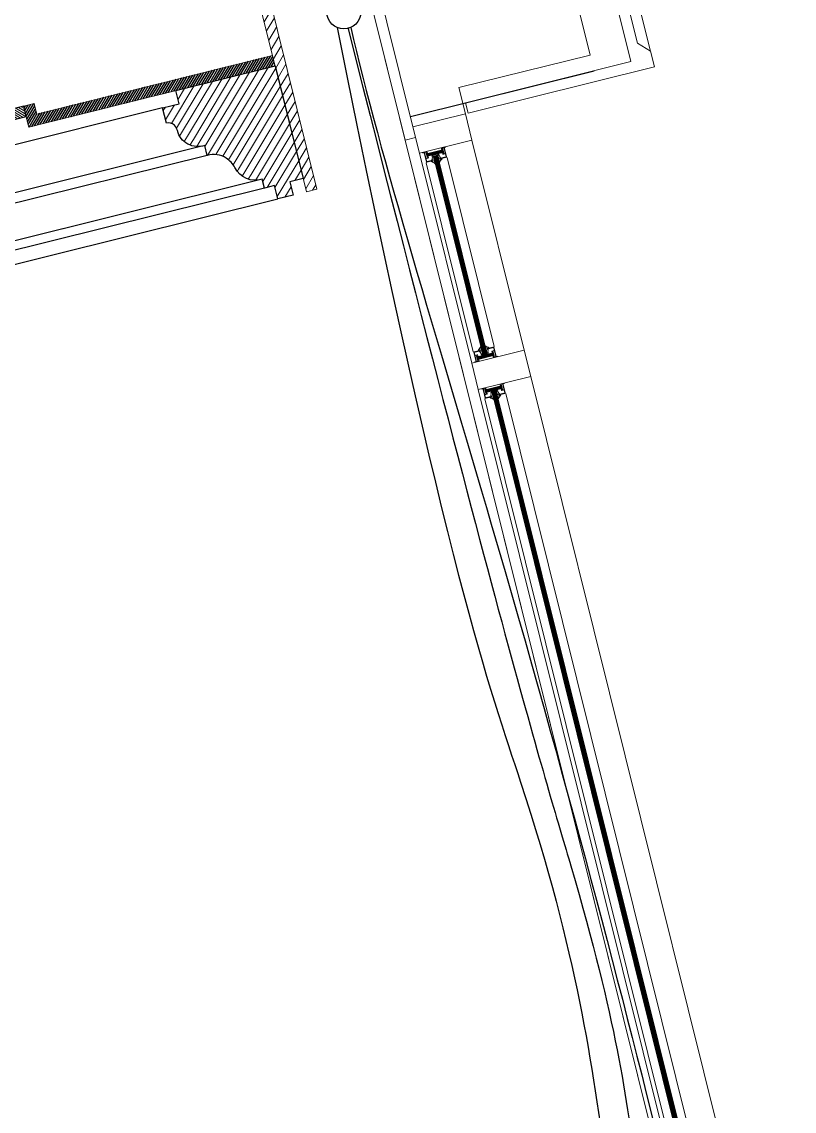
# Model space of a CAD drawing. Header units: inches. Extents: x 122939 to 389145, y 29603 to 574065.
# Drawn here: x 328881 to 330309, y 504376 to 506389 of the extents above; entities that cross this region are included whole.
import ezdxf

# ---------------------------------------------------------------- set-up
doc = ezdxf.new("R2010")
doc.units = ezdxf.units.IN
doc.header["$MEASUREMENT"] = 0
for name, color, linetype in [('8', 8, 'Continuous'), ('A-WALL', 7, 'Continuous'), ('gypsum', 31, 'Continuous')]:
    doc.layers.add(name, color=color, linetype=linetype)
for name, color, linetype, lineweight in [('A-FLOR-SLAB', 7, 'Continuous', 40), ('A-GLAZ', 134, 'Continuous', 18), ('A-RNDR-ALUM', 1, 'Continuous', 9), ('A-RNDR-CONC', 2, 'Continuous', 18), ('A-RNDR-PLST', 1, 'Continuous', 9), ('A-RNDR-PT36', 253, 'Continuous', 20), ('A-WALL-STON', 4, 'Continuous', 18), ('GRC', 41, 'Continuous', 0), ('GRC Hatch', 253, 'Continuous', 0)]:
    doc.layers.add(name, color=color, linetype=linetype, lineweight=lineweight)

# ---------------------------------------------------------------- blocks, each defined once
blk = doc.blocks.new('half')
at = {"layer": 'GRC Hatch', "lineweight": 0, "ltscale": 5}
h = blk.add_hatch(dxfattribs=at)
h.set_pattern_fill('ANSI31', color=256, scale=30)
h.set_pattern_definition([(135, (111029.2882, -6e-11), (2.65165043, 2.65165043), [])])
h.paths.add_polyline_path([(60617, 11176.5), (60617, 11196.5), (60586.2, 11196.5), (60586.2, 11466.5), (60566.2, 11466.5), (60566.2, 11156.5), (60586.2, 11156.5), (60586.2, 11176.5)])
edge = h.paths.add_edge_path()
edge.add_line((60466.2, 11316.5), (60466.2, 11296.5))
edge.add_arc((60453.7, 11261.1), 37.5, 0.5662, 70.5092, ccw=False)
edge.add_arc((60527, 11261.8), 35.8, 180.5344, 260.6682)
edge.add_line((60521.2, 11226.5), (60521.2, 11206.5))
edge.add_line((60521.2, 11206.5), (60546.2, 11206.5))
edge.add_line((60546.2, 11206.5), (60546.2, 11166.5))
edge.add_line((60546.2, 11166.5), (60566.2, 11166.5))
edge.add_line((60566.2, 11166.5), (60566.2, 11226.5))
edge.add_line((60566.2, 11226.5), (60546.2, 11226.5))
edge.add_line((60546.2, 11226.5), (60486.2, 11316.5))
edge.add_line((60486.2, 11316.5), (60466.2, 11316.5))
at = {"layer": 'gypsum', "ltscale": 5, "elevation": 0}
blk.add_lwpolyline([(60617, 11176.5), (60617, 11196.5), (60586.2, 11196.5), (60586.2, 11466.5), (60566.2, 11466.5), (60566.2, 11156.5), (60586.2, 11156.5), (60586.2, 11176.5), (60617, 11176.5)], dxfattribs=at)
blk.add_lwpolyline([(60466.2, 11316.5), (60466.2, 11296.5, -0.315025), (60491.2, 11261.5, 0.364631), (60521.2, 11226.5), (60521.2, 11206.5), (60546.2, 11206.5), (60546.2, 11166.5), (60566.2, 11166.5), (60566.2, 11226.5), (60546.2, 11226.5), (60486.2, 11316.5)], format="xyb", close=True, dxfattribs=at)
blk = doc.blocks.new('CEIL001')
at = {"layer": '8'}
h = blk.add_hatch(dxfattribs=at)
h.set_pattern_fill('ANSI31', color=256, scale=30, style=0)
h.set_pattern_definition([(45, (-50225.4063, -10452.2095), (-2.65165043, 2.65165043), [])])
h.paths.add_polyline_path([(6320.1, -310), (6320.1, -330), (5850.9, -330), (5850.9, -290), (5870.9, -290), (5870.9, -310)])
at = {"layer": 'GRC Hatch'}
h = blk.add_hatch(dxfattribs=at)
h.set_pattern_fill('ANSI31', color=256, scale=100, angle=-13.9714)
h.set_pattern_definition([(45, (-93499.426, -30431.668), (-8.8388348, 8.8388348), [])])
h.paths.add_polyline_path([(6320.1, -570), (6320.1, -170), (6540.1, -170), (6540.1, -190), (6340.1, -190), (6340.1, -570)])
h = blk.add_hatch(dxfattribs=at)
h.set_pattern_fill('ANSI31', color=256, scale=100, angle=-13.9714)
h.set_pattern_definition([(45, (-93499.426, -30431.668), (-8.8388348, 8.8388348), [])])
edge = h.paths.add_edge_path()
edge.add_line((6131, -355.3), (6131, -330))
edge.add_line((6131, -330), (6320.1, -330))
edge.add_line((6320.1, -330), (6320.1, -544.6))
edge.add_line((6320.1, -544.6), (6294.8, -544.6))
edge.add_line((6294.8, -544.6), (6294.8, -570))
edge.add_line((6294.8, -570), (6265.6, -570))
edge.add_line((6265.6, -570), (6265.6, -544.4))
edge.add_line((6265.6, -544.4), (6246.3, -544.4))
edge.add_line((6246.3, -544.4), (6246.5, -527.8))
edge.add_arc((6243.9, -485.6), 42.3, 192.2157, 273.5377, ccw=False)
edge.add_arc((6155.7, -506.5), 48.3, 14.2548, 42.8437)
edge.add_arc((6160, -503.5), 43.2, 43.884, 92.0552)
edge.add_line((6158.4, -460.4), (6158.3, -441.7))
edge.add_arc((6155.6, -402), 39.8, 180.8074, 273.9866, ccw=False)
edge.add_arc((6092.8, -402.8), 23, 0.6191, 29.7575)
edge.add_arc((6100.2, -399.3), 14.8, 32.3052, 92.8704)
edge.add_line((6099.5, -384.5), (6099.5, -355.3))
edge.add_line((6099.5, -355.3), (6131, -355.3))
at = {"layer": 'GRC', "elevation": 0}
blk.add_lwpolyline([(6320.1, -570), (6320.1, -170), (6540.1, -170), (6540.1, -190), (6340.1, -190), (6340.1, -570)], close=True, dxfattribs=at)
blk.add_lwpolyline([(6320.1, -330), (5850.9, -330), (5850.9, -290), (5870.9, -290), (5870.9, -310), (6320.1, -310)], dxfattribs=at)
at = {"layer": 'gypsum', "elevation": 0}
blk.add_lwpolyline([(6131, -355.3), (6131, -330), (6320.1, -330), (6320.1, -544.6), (6294.8, -544.6), (6294.8, -570), (6265.6, -570), (6265.6, -544.4), (6246.3, -544.4), (6246.5, -527.8, -0.370517), (6202.5, -494.5, 0.125394), (6191.1, -473.6, 0.213337), (6158.4, -460.4), (6158.3, -441.7, -0.43056), (6115.8, -402.6, 0.12783), (6112.8, -391.4, 0.270594), (6099.5, -384.5), (6099.5, -355.3)], format="xyb", close=True, dxfattribs=at)
blk.add_blockref('half', (-54766, -11486.5, 0))
blk = doc.blocks.new('sec ciur')
at = {"layer": '8'}
blk.add_circle((1.7, -108.8, 0), 31.2, dxfattribs=at)
for points, knots in [([(-17.3, -133.6, 0), (-64.4, -1164.4, 0), (60.4, -2221.3, 0), (-111.1, -2339.9, 0), (-75, -3203.3, 0)], [364.375105, 364.375105, 364.375105, 364.375105, 944.525955, 3110.313825, 3110.313825, 3110.313825, 3110.313825]), ([(1.9, -140, 0), (6.7, -1367.1, 0), (75.9, -2377.4, 0), (-34.1, -2247.3, 0), (-26, -3203.3, 0)], [364.646956, 364.646956, 364.646956, 364.646956, 944.525955, 3120.888391, 3120.888391, 3120.888391, 3120.888391]), ([(7.2, -139.6, 0), (2.6, -374.6, 0), (84.3, -1831.4, 0), (59.4, -2767.5, 0), (43.4, -3203.3, 0)], [380.038546, 380.038546, 380.038546, 380.038546, 944.525955, 2562.967604, 2562.967604, 2562.967604, 2562.967604])]:
    blk.add_open_spline(points, degree=3, knots=knots, dxfattribs=at)
blk = doc.blocks.new('GLAZ-2')
at = {"layer": 'A-GLAZ'}
for p, q in [((-26.3, 2838.5, 0), (-26.3, 2458.5, 0)), ((-24.9, 2838.5, 0), (-24.9, 2458.5, 0)), ((-23.6, 2838.5, 0), (-23.6, 2458.5, 0)), ((-22.3, 2838.5, 0), (-22.3, 2458.5, 0)), ((-20.9, 2838.5, 0), (-20.9, 2458.5, 0)), ((-19.6, 2838.5, 0), (-19.6, 2458.5, 0)), ((-18.3, 2838.5, 0), (-18.3, 2458.5, 0)), ((-26.3, 511.6, 0), (-26.3, 2391.7, 0)), ((-24.9, 511.6, 0), (-24.9, 2391.7, 0)), ((-23.6, 511.6, 0), (-23.6, 2391.7, 0)), ((-22.3, 511.6, 0), (-22.3, 2391.7, 0)), ((-20.9, 511.6, 0), (-20.9, 2391.7, 0)), ((-19.6, 511.6, 0), (-19.6, 2391.7, 0)), ((-18.3, 511.6, 0), (-18.3, 2391.7, 0))]:
    blk.add_line(p, q, dxfattribs=at)
at = {"layer": 'A-RNDR-ALUM'}
for p, q in [((-50, 2450), (-50, 2850, 0)), ((-38.2, 2847.4, 0), (-37.5, 2847.4, 0)), ((-38.2, 2839.4, 0), (-38.2, 2847.4, 0)), ((-38.2, 2847.4, 0), (-37.5, 2847.4, 0)), ((-38.2, 2839.4, 0), (-38.2, 2847.4, 0)), ((-38.2, 2839.4, 0), (-37.5, 2839.4, 0)), ((-38.2, 2839.4, 0), (-37.5, 2839.4, 0)), ((-37.5, 2839.4, 0), (-37.5, 2847.4, 0)), ((-37.5, 2839.4, 0), (-37.5, 2847.4, 0)), ((-37.5, 2845.7, 0), (-7.1, 2845.7, 0)), ((-37.5, 2845.7, 0), (-7.1, 2845.7, 0)), ((-37.5, 2844.5, 0), (-7.1, 2844.5, 0)), ((-37.5, 2844.5, 0), (-7.1, 2844.5, 0)), ((-37.5, 2843.4, 0), (-7.1, 2843.4, 0)), ((-37.5, 2843.4, 0), (-7.1, 2843.4, 0)), ((-37.5, 2842.2, 0), (-7.1, 2842.2, 0)), ((-37.5, 2842.2, 0), (-7.1, 2842.2, 0)), ((-37.5, 2841, 0), (-7.1, 2841, 0)), ((-37.5, 2841, 0), (-7.1, 2841, 0)), ((-36, 2847.4, 0), (-35.3, 2847.4, 0)), ((-36, 2847.4, 0), (-35.3, 2847.4, 0)), ((-36, 2839.4, 0), (-35.3, 2839.4, 0)), ((-36, 2839.4, 0), (-35.3, 2839.4, 0)), ((-6.4, 2847.4, 0), (-7.1, 2847.4, 0)), ((-7.1, 2839.4, 0), (-7.1, 2847.4, 0)), ((-6.4, 2847.4, 0), (-7.1, 2847.4, 0)), ((-7.1, 2839.4, 0), (-7.1, 2847.4, 0)), ((-6.4, 2839.4, 0), (-7.1, 2839.4, 0)), ((-6.4, 2839.4, 0), (-7.1, 2839.4, 0)), ((-6.4, 2839.4, 0), (-6.4, 2847.4, 0)), ((-6.4, 2839.4, 0), (-6.4, 2847.4, 0)), ((50, 2450), (50, 2850, 0)), ((-38.2, 2460.6, 0), (-37.5, 2460.6, 0)), ((-38.2, 2460.6, 0), (-38.2, 2452.6, 0)), ((-38.2, 2460.6, 0), (-37.5, 2460.6, 0)), ((-38.2, 2460.6, 0), (-38.2, 2452.6, 0)), ((-37.5, 2460.6, 0), (-37.5, 2452.6, 0)), ((-37.5, 2460.6, 0), (-37.5, 2452.6, 0)), ((-37.5, 2459, 0), (-7.1, 2459, 0)), ((-37.5, 2459, 0), (-7.1, 2459, 0)), ((-37.5, 2457.8, 0), (-7.1, 2457.8, 0)), ((-37.5, 2457.8, 0), (-7.1, 2457.8, 0)), ((-36, 2460.6, 0), (-35.3, 2460.6, 0)), ((-36, 2460.6, 0), (-35.3, 2460.6, 0)), ((-6.4, 2460.6, 0), (-7.1, 2460.6, 0)), ((-7.1, 2460.6, 0), (-7.1, 2452.6, 0)), ((-6.4, 2460.6, 0), (-7.1, 2460.6, 0)), ((-7.1, 2460.6, 0), (-7.1, 2452.6, 0)), ((-6.4, 2460.6, 0), (-6.4, 2452.6, 0)), ((-6.4, 2460.6, 0), (-6.4, 2452.6, 0)), ((-38.2, 2452.6, 0), (-37.5, 2452.6, 0)), ((-38.2, 2452.6, 0), (-37.5, 2452.6, 0)), ((-37.5, 2456.6, 0), (-7.1, 2456.6, 0)), ((-37.5, 2456.6, 0), (-7.1, 2456.6, 0)), ((-37.5, 2455.5, 0), (-7.1, 2455.5, 0)), ((-37.5, 2455.5, 0), (-7.1, 2455.5, 0)), ((-37.5, 2454.3, 0), (-7.1, 2454.3, 0)), ((-37.5, 2454.3, 0), (-7.1, 2454.3, 0)), ((-36, 2452.6, 0), (-35.3, 2452.6, 0)), ((-36, 2452.6, 0), (-35.3, 2452.6, 0)), ((-6.4, 2452.6, 0), (-7.1, 2452.6, 0)), ((-6.4, 2452.6, 0), (-7.1, 2452.6, 0)), ((-50, 2400), (-50, 500, 0)), ((-38.2, 2397.6, 0), (-37.5, 2397.6, 0)), ((-38.2, 2389.6, 0), (-38.2, 2397.6, 0)), ((-38.2, 2397.6, 0), (-37.5, 2397.6, 0)), ((-38.2, 2389.6, 0), (-38.2, 2397.6, 0)), ((-37.5, 2389.6, 0), (-37.5, 2397.6, 0)), ((-37.5, 2389.6, 0), (-37.5, 2397.6, 0)), ((-36, 2397.6, 0), (-35.3, 2397.6, 0)), ((-36, 2397.6, 0), (-35.3, 2397.6, 0)), ((-6.4, 2397.6, 0), (-7.1, 2397.6, 0)), ((-7.1, 2389.6, 0), (-7.1, 2397.6, 0)), ((-6.4, 2397.6, 0), (-7.1, 2397.6, 0)), ((-7.1, 2389.6, 0), (-7.1, 2397.6, 0)), ((-6.4, 2389.6, 0), (-6.4, 2397.6, 0)), ((-6.4, 2389.6, 0), (-6.4, 2397.6, 0)), ((50, 2400), (50, 500, 0)), ((-38.2, 2389.6, 0), (-37.5, 2389.6, 0)), ((-38.2, 2389.6, 0), (-37.5, 2389.6, 0)), ((-37.5, 2396, 0), (-7.1, 2396, 0)), ((-37.5, 2396, 0), (-7.1, 2396, 0)), ((-37.5, 2394.8, 0), (-7.1, 2394.8, 0)), ((-37.5, 2394.8, 0), (-7.1, 2394.8, 0)), ((-37.5, 2393.6, 0), (-7.1, 2393.6, 0)), ((-37.5, 2393.6, 0), (-7.1, 2393.6, 0)), ((-37.5, 2392.5, 0), (-7.1, 2392.5, 0)), ((-37.5, 2392.5, 0), (-7.1, 2392.5, 0)), ((-37.5, 2391.3, 0), (-7.1, 2391.3, 0)), ((-37.5, 2391.3, 0), (-7.1, 2391.3, 0)), ((-36, 2389.6, 0), (-35.3, 2389.6, 0)), ((-36, 2389.6, 0), (-35.3, 2389.6, 0)), ((-6.4, 2389.6, 0), (-7.1, 2389.6, 0)), ((-6.4, 2389.6, 0), (-7.1, 2389.6, 0))]:
    blk.add_line(p, q, dxfattribs=at)
for points in [[(-50, 2850), (50, 2850), (50, 2900), (-50, 2900)], [(-50, 2450), (50, 2450), (50, 2400), (-50, 2400)]]:
    blk.add_lwpolyline(points, close=True, dxfattribs=at)
at = {"layer": 'A-RNDR-ALUM', "const_width": 0.928, "elevation": 0}
for points in [[(-43.7, 2848.6, -0.414214), (-44.2, 2849.1)], [(-43.7, 2848.6, -0.414214), (-44.2, 2849.1)], [(-0.7, 2848.6, 0.414214), (-0.2, 2849.1)], [(-0.7, 2848.6, 0.414214), (-0.2, 2849.1)], [(-43.7, 2451.4, 0.414214), (-44.2, 2450.9)], [(-43.7, 2451.4, 0.414214), (-44.2, 2450.9)], [(-0.7, 2451.4, -0.414214), (-0.2, 2450.9)], [(-0.7, 2451.4, -0.414214), (-0.2, 2450.9)], [(-43.7, 2398.9, -0.414214), (-44.2, 2399.3)], [(-43.7, 2398.9, -0.414214), (-44.2, 2399.3)], [(-0.7, 2398.8, 0.414214), (-0.2, 2399.3)], [(-0.7, 2398.8, 0.414214), (-0.2, 2399.3)]]:
    blk.add_lwpolyline(points, format="xyb", dxfattribs=at)
at = {"layer": 'A-RNDR-ALUM', "elevation": 0}
for points in [[(-14, 2832.4), (-15.6, 2832.4), (-15.6, 2829.5, -0.015553), (-14.8, 2830), (-11.6, 2830, 0.104304), (-18.3, 2823.9), (-18.3, 2826.5, -0.016036), (-17.6, 2827.2), (-17.6, 2828.5), (-18.3, 2829.1), (-18.3, 2832), (-17.6, 2831.3), (-17.6, 2833.7), (-18.3, 2834.3), (-18.3, 2837.2), (-17.6, 2836.5), (-17.6, 2837.8, 0.414214), (-18.3, 2838.5), (-26.3, 2838.5, 0.414214), (-26.9, 2837.8), (-26.9, 2836.5), (-26.3, 2837.2), (-26.3, 2834.3), (-26.9, 2833.7), (-26.9, 2831.3), (-26.3, 2832), (-26.3, 2829.1), (-26.9, 2828.5), (-26.9, 2827.2, -0.016036), (-26.3, 2826.5), (-26.3, 2823.9, 0.104304), (-33, 2830), (-29.8, 2830, -0.015553), (-28.9, 2829.5), (-28.9, 2832.4), (-30.6, 2832.4, 0.021646), (-28.9, 2835.9), (-28.9, 2837.8, -0.414214), (-26.3, 2840.5), (-18.3, 2840.5, -0.414214), (-15.6, 2837.8), (-15.6, 2835.9, 0.021646)], [(-14, 2467.6), (-15.6, 2467.6), (-15.6, 2470.5, 0.015553), (-14.8, 2470), (-11.6, 2470, -0.104304), (-18.3, 2476.1), (-18.3, 2473.5, 0.016036), (-17.6, 2472.8), (-17.6, 2471.5), (-18.3, 2470.9), (-18.3, 2468), (-17.6, 2468.7), (-17.6, 2466.3), (-18.3, 2465.7), (-18.3, 2462.8), (-17.6, 2463.5), (-17.6, 2462.2, -0.414214), (-18.3, 2461.5), (-26.3, 2461.5, -0.414214), (-26.9, 2462.2), (-26.9, 2463.5), (-26.3, 2462.8), (-26.3, 2465.7), (-26.9, 2466.3), (-26.9, 2468.7), (-26.3, 2468), (-26.3, 2470.9), (-26.9, 2471.5), (-26.9, 2472.8, 0.016036), (-26.3, 2473.5), (-26.3, 2476.1, -0.104304), (-33, 2470), (-29.8, 2470, 0.015553), (-28.9, 2470.5), (-28.9, 2467.6), (-30.6, 2467.6, -0.021646), (-28.9, 2464.1), (-28.9, 2462.2, 0.414214), (-26.3, 2459.5), (-18.3, 2459.5, 0.414214), (-15.6, 2462.2), (-15.6, 2464.1, -0.021646)], [(-14, 2382.6), (-15.6, 2382.6), (-15.6, 2379.7, -0.015553), (-14.8, 2380.2), (-11.6, 2380.2, 0.104304), (-18.3, 2374.1), (-18.3, 2376.7, -0.016036), (-17.6, 2377.5), (-17.6, 2378.7), (-18.3, 2379.4), (-18.3, 2382.2), (-17.6, 2381.5), (-17.6, 2383.9), (-18.3, 2384.6), (-18.3, 2387.4), (-17.6, 2386.7), (-17.6, 2388, 0.414214), (-18.3, 2388.7), (-26.3, 2388.7, 0.414214), (-26.9, 2388), (-26.9, 2386.7), (-26.3, 2387.4), (-26.3, 2384.6), (-26.9, 2383.9), (-26.9, 2381.5), (-26.3, 2382.2), (-26.3, 2379.4), (-26.9, 2378.7), (-26.9, 2377.5, -0.016036), (-26.3, 2376.7), (-26.3, 2374.1, 0.104304), (-33, 2380.2), (-29.8, 2380.2, -0.015553), (-28.9, 2379.7), (-28.9, 2382.6), (-30.6, 2382.6, 0.021646), (-28.9, 2386.2), (-28.9, 2388, -0.414214), (-26.3, 2390.7), (-18.3, 2390.7, -0.414214), (-15.6, 2388), (-15.6, 2386.2, 0.021646)]]:
    blk.add_lwpolyline(points, format="xyb", close=True, dxfattribs=at)
at = {"layer": 'A-RNDR-ALUM'}
for points in [[(-44.6, 2850, 0), (-44.6, 2849.1, 0), (-42.2, 2850, 0), (-43.7, 2849.1, 0)], [(-44.6, 2850, 0), (-44.6, 2849.1, 0), (-42.2, 2850, 0), (-43.7, 2849.1, 0)], [(-42.2, 2850, 0), (-43.7, 2849.1, 0), (-42.2, 2848.2, 0), (-43.7, 2848.2, 0)], [(-42.2, 2850, 0), (-43.7, 2849.1, 0), (-42.2, 2848.2, 0), (-43.7, 2848.2, 0)], [(-36.9, 2848.2, 0), (-35, 2850, 0), (-39.8, 2848.2, 0), (-39.8, 2850, 0)], [(-36.9, 2848.2, 0), (-35, 2850, 0), (-39.8, 2848.2, 0), (-39.8, 2850, 0)], [(-36.9, 2846, 0), (-35, 2846, 0), (-36.9, 2848.2, 0), (-35, 2850, 0)], [(-36.9, 2846, 0), (-35, 2846, 0), (-36.9, 2848.2, 0), (-35, 2850, 0)], [(-36.9, 2840.7, 0), (-35, 2840.7, 0), (-36.9, 2838.5, 0), (-35, 2836.7, 0)], [(-36.9, 2840.7, 0), (-35, 2840.7, 0), (-36.9, 2838.5, 0), (-35, 2836.7, 0)], [(-7.5, 2848.2, 0), (-9.4, 2850, 0), (-4.6, 2848.2, 0), (-4.6, 2850, 0)], [(-7.5, 2846, 0), (-9.4, 2846, 0), (-7.5, 2848.2, 0), (-9.4, 2850, 0)], [(-7.5, 2846, 0), (-9.4, 2846, 0), (-7.5, 2848.2, 0), (-9.4, 2850, 0)], [(-7.5, 2848.2, 0), (-9.4, 2850, 0), (-4.6, 2848.2, 0), (-4.6, 2850, 0)], [(-7.5, 2840.7, 0), (-9.4, 2840.7, 0), (-7.5, 2838.5, 0), (-9.4, 2836.7, 0)], [(-7.5, 2840.7, 0), (-9.4, 2840.7, 0), (-7.5, 2838.5, 0), (-9.4, 2836.7, 0)], [(-2.2, 2850, 0), (-0.7, 2849.1, 0), (-2.2, 2848.2, 0), (-0.7, 2848.2, 0)], [(0.2, 2850, 0), (0.2, 2849.1, 0), (-2.2, 2850, 0), (-0.7, 2849.1, 0)], [(-2.2, 2850, 0), (-0.7, 2849.1, 0), (-2.2, 2848.2, 0), (-0.7, 2848.2, 0)], [(0.2, 2850, 0), (0.2, 2849.1, 0), (-2.2, 2850, 0), (-0.7, 2849.1, 0)], [(-40.6, 2832.4, 0), (-40.6, 2831.2, 0), (-29.9, 2832.4, 0), (-29.9, 2831.2, 0)], [(-40.6, 2832.4, 0), (-40.6, 2831.2, 0), (-29.9, 2832.4, 0), (-29.9, 2831.2, 0)], [(-40.6, 2831.2, 0), (-40.6, 2830, 0), (-29.9, 2831.2, 0), (-29.9, 2830, 0)], [(-40.6, 2831.2, 0), (-40.6, 2830, 0), (-29.9, 2831.2, 0), (-29.9, 2830, 0)], [(-39.8, 2836.7, 0), (-39.8, 2838.5, 0), (-35, 2836.7, 0), (-36.9, 2838.5, 0)], [(-39.8, 2836.7, 0), (-39.8, 2838.5, 0), (-35, 2836.7, 0), (-36.9, 2838.5, 0)], [(-4.3, 2832.4, 0), (-4.3, 2831.2, 0), (-15.1, 2832.4, 0), (-15.1, 2831.2, 0)], [(-4.3, 2832.4, 0), (-4.3, 2831.2, 0), (-15.1, 2832.4, 0), (-15.1, 2831.2, 0)], [(-4.3, 2831.2, 0), (-4.3, 2830, 0), (-15.1, 2831.2, 0), (-15.1, 2830, 0)], [(-4.3, 2831.2, 0), (-4.3, 2830, 0), (-15.1, 2831.2, 0), (-15.1, 2830, 0)], [(-4.6, 2836.7, 0), (-4.6, 2838.5, 0), (-9.4, 2836.7, 0), (-7.5, 2838.5, 0)], [(-4.6, 2836.7, 0), (-4.6, 2838.5, 0), (-9.4, 2836.7, 0), (-7.5, 2838.5, 0)], [(-40.6, 2468.8, 0), (-40.6, 2470, 0), (-29.9, 2468.8, 0), (-29.9, 2470, 0)], [(-40.6, 2468.8, 0), (-40.6, 2470, 0), (-29.9, 2468.8, 0), (-29.9, 2470, 0)], [(-40.6, 2467.6, 0), (-40.6, 2468.8, 0), (-29.9, 2467.6, 0), (-29.9, 2468.8, 0)], [(-40.6, 2467.6, 0), (-40.6, 2468.8, 0), (-29.9, 2467.6, 0), (-29.9, 2468.8, 0)], [(-39.8, 2463.3, 0), (-39.8, 2461.5, 0), (-35, 2463.3, 0), (-36.9, 2461.5, 0)], [(-39.8, 2463.3, 0), (-39.8, 2461.5, 0), (-35, 2463.3, 0), (-36.9, 2461.5, 0)], [(-36.9, 2459.3, 0), (-35, 2459.3, 0), (-36.9, 2461.5, 0), (-35, 2463.3, 0)], [(-36.9, 2459.3, 0), (-35, 2459.3, 0), (-36.9, 2461.5, 0), (-35, 2463.3, 0)], [(-4.3, 2468.8, 0), (-4.3, 2470, 0), (-15.1, 2468.8, 0), (-15.1, 2470, 0)], [(-4.3, 2468.8, 0), (-4.3, 2470, 0), (-15.1, 2468.8, 0), (-15.1, 2470, 0)], [(-4.3, 2467.6, 0), (-4.3, 2468.8, 0), (-15.1, 2467.6, 0), (-15.1, 2468.8, 0)], [(-4.3, 2467.6, 0), (-4.3, 2468.8, 0), (-15.1, 2467.6, 0), (-15.1, 2468.8, 0)], [(-4.6, 2463.3, 0), (-4.6, 2461.5, 0), (-9.4, 2463.3, 0), (-7.5, 2461.5, 0)], [(-7.5, 2459.3, 0), (-9.4, 2459.3, 0), (-7.5, 2461.5, 0), (-9.4, 2463.3, 0)], [(-4.6, 2463.3, 0), (-4.6, 2461.5, 0), (-9.4, 2463.3, 0), (-7.5, 2461.5, 0)], [(-7.5, 2459.3, 0), (-9.4, 2459.3, 0), (-7.5, 2461.5, 0), (-9.4, 2463.3, 0)], [(-44.6, 2450, 0), (-44.6, 2450.9, 0), (-42.2, 2450, 0), (-43.7, 2450.9, 0)], [(-44.6, 2450, 0), (-44.6, 2450.9, 0), (-42.2, 2450, 0), (-43.7, 2450.9, 0)], [(-42.2, 2450, 0), (-43.7, 2450.9, 0), (-42.2, 2451.8, 0), (-43.7, 2451.8, 0)], [(-42.2, 2450, 0), (-43.7, 2450.9, 0), (-42.2, 2451.8, 0), (-43.7, 2451.8, 0)], [(-36.9, 2451.8, 0), (-35, 2450, 0), (-39.8, 2451.8, 0), (-39.8, 2450, 0)], [(-36.9, 2451.8, 0), (-35, 2450, 0), (-39.8, 2451.8, 0), (-39.8, 2450, 0)], [(-36.9, 2454, 0), (-35, 2454, 0), (-36.9, 2451.8, 0), (-35, 2450, 0)], [(-36.9, 2454, 0), (-35, 2454, 0), (-36.9, 2451.8, 0), (-35, 2450, 0)], [(-7.5, 2454, 0), (-9.4, 2454, 0), (-7.5, 2451.8, 0), (-9.4, 2450, 0)], [(-7.5, 2454, 0), (-9.4, 2454, 0), (-7.5, 2451.8, 0), (-9.4, 2450, 0)], [(-7.5, 2451.8, 0), (-9.4, 2450, 0), (-4.6, 2451.8, 0), (-4.6, 2450, 0)], [(-7.5, 2451.8, 0), (-9.4, 2450, 0), (-4.6, 2451.8, 0), (-4.6, 2450, 0)], [(-2.2, 2450, 0), (-0.7, 2450.9, 0), (-2.2, 2451.8, 0), (-0.7, 2451.8, 0)], [(-2.2, 2450, 0), (-0.7, 2450.9, 0), (-2.2, 2451.8, 0), (-0.7, 2451.8, 0)], [(0.2, 2450, 0), (0.2, 2450.9, 0), (-2.2, 2450, 0), (-0.7, 2450.9, 0)], [(0.2, 2450, 0), (0.2, 2450.9, 0), (-2.2, 2450, 0), (-0.7, 2450.9, 0)], [(-44.6, 2400.3, 0), (-44.6, 2399.3, 0), (-42.2, 2400.3, 0), (-43.7, 2399.3, 0)], [(-44.6, 2400.3, 0), (-44.6, 2399.3, 0), (-42.2, 2400.3, 0), (-43.7, 2399.3, 0)], [(-42.2, 2400.3, 0), (-43.7, 2399.3, 0), (-42.2, 2398.4, 0), (-43.7, 2398.4, 0)], [(-42.2, 2400.3, 0), (-43.7, 2399.3, 0), (-42.2, 2398.4, 0), (-43.7, 2398.4, 0)], [(-36.9, 2398.4, 0), (-35, 2400.3, 0), (-39.8, 2398.4, 0), (-39.8, 2400.3, 0)], [(-36.9, 2398.4, 0), (-35, 2400.3, 0), (-39.8, 2398.4, 0), (-39.8, 2400.3, 0)], [(-36.9, 2396.3, 0), (-35, 2396.3, 0), (-36.9, 2398.4, 0), (-35, 2400.3, 0)], [(-36.9, 2396.3, 0), (-35, 2396.3, 0), (-36.9, 2398.4, 0), (-35, 2400.3, 0)], [(-7.5, 2398.4, 0), (-9.4, 2400.3, 0), (-4.6, 2398.4, 0), (-4.6, 2400.3, 0)], [(-7.5, 2396.3, 0), (-9.4, 2396.3, 0), (-7.5, 2398.4, 0), (-9.4, 2400.3, 0)], [(-7.5, 2396.3, 0), (-9.4, 2396.3, 0), (-7.5, 2398.4, 0), (-9.4, 2400.3, 0)], [(-7.5, 2398.4, 0), (-9.4, 2400.3, 0), (-4.6, 2398.4, 0), (-4.6, 2400.3, 0)], [(-2.2, 2400.3, 0), (-0.7, 2399.3, 0), (-2.2, 2398.4, 0), (-0.7, 2398.4, 0)], [(0.2, 2400.3, 0), (0.2, 2399.3, 0), (-2.2, 2400.3, 0), (-0.7, 2399.3, 0)], [(-2.2, 2400.3, 0), (-0.7, 2399.3, 0), (-2.2, 2398.4, 0), (-0.7, 2398.4, 0)], [(0.2, 2400.3, 0), (0.2, 2399.3, 0), (-2.2, 2400.3, 0), (-0.7, 2399.3, 0)], [(-40.6, 2382.6, 0), (-40.6, 2381.4, 0), (-29.9, 2382.6, 0), (-29.9, 2381.4, 0)], [(-40.6, 2382.6, 0), (-40.6, 2381.4, 0), (-29.9, 2382.6, 0), (-29.9, 2381.4, 0)], [(-40.6, 2381.4, 0), (-40.6, 2380.2, 0), (-29.9, 2381.4, 0), (-29.9, 2380.2, 0)], [(-40.6, 2381.4, 0), (-40.6, 2380.2, 0), (-29.9, 2381.4, 0), (-29.9, 2380.2, 0)], [(-39.8, 2386.9, 0), (-39.8, 2388.8, 0), (-35, 2386.9, 0), (-36.9, 2388.8, 0)], [(-39.8, 2386.9, 0), (-39.8, 2388.8, 0), (-35, 2386.9, 0), (-36.9, 2388.8, 0)], [(-36.9, 2390.9, 0), (-35, 2390.9, 0), (-36.9, 2388.8, 0), (-35, 2386.9, 0)], [(-36.9, 2390.9, 0), (-35, 2390.9, 0), (-36.9, 2388.8, 0), (-35, 2386.9, 0)], [(-4.3, 2382.6, 0), (-4.3, 2381.4, 0), (-15.1, 2382.6, 0), (-15.1, 2381.4, 0)], [(-4.3, 2382.6, 0), (-4.3, 2381.4, 0), (-15.1, 2382.6, 0), (-15.1, 2381.4, 0)], [(-4.3, 2381.4, 0), (-4.3, 2380.2, 0), (-15.1, 2381.4, 0), (-15.1, 2380.2, 0)], [(-4.3, 2381.4, 0), (-4.3, 2380.2, 0), (-15.1, 2381.4, 0), (-15.1, 2380.2, 0)], [(-7.5, 2390.9, 0), (-9.4, 2390.9, 0), (-7.5, 2388.8, 0), (-9.4, 2386.9, 0)], [(-7.5, 2390.9, 0), (-9.4, 2390.9, 0), (-7.5, 2388.8, 0), (-9.4, 2386.9, 0)], [(-4.6, 2386.9, 0), (-4.6, 2388.8, 0), (-9.4, 2386.9, 0), (-7.5, 2388.8, 0)], [(-4.6, 2386.9, 0), (-4.6, 2388.8, 0), (-9.4, 2386.9, 0), (-7.5, 2388.8, 0)]]:
    blk.add_solid(points, dxfattribs=at)
for points in [[(-42.2, 2830, 0), (-39.8, 2832.4, 0), (-42.2, 2850, 0), (-39.8, 2850, 0)], [(-42.2, 2830, 0), (-39.8, 2832.4, 0), (-42.2, 2850, 0), (-39.8, 2850, 0)], [(-4.6, 2832.4, 0), (-2.2, 2830, 0), (-4.6, 2850, 0), (-2.2, 2850, 0)], [(-4.6, 2832.4, 0), (-2.2, 2830, 0), (-4.6, 2850, 0), (-2.2, 2850, 0)], [(-42.2, 2830, 0), (-39.8, 2832.4, 0), (-40.1, 2830, 0), (-40.1, 2832.4, 0)], [(-42.2, 2830, 0), (-39.8, 2832.4, 0), (-40.1, 2830, 0), (-40.1, 2832.4, 0)], [(-2.2, 2830, 0), (-4.6, 2832.4, 0), (-4.3, 2830, 0), (-4.3, 2832.4, 0)], [(-2.2, 2830, 0), (-4.6, 2832.4, 0), (-4.3, 2830, 0), (-4.3, 2832.4, 0)], [(-42.2, 2470, 0), (-39.8, 2467.6, 0), (-42.2, 2450, 0), (-39.8, 2450, 0)], [(-42.2, 2470, 0), (-39.8, 2467.6, 0), (-40.1, 2470, 0), (-40.1, 2467.6, 0)], [(-42.2, 2470, 0), (-39.8, 2467.6, 0), (-42.2, 2450, 0), (-39.8, 2450, 0)], [(-42.2, 2470, 0), (-39.8, 2467.6, 0), (-40.1, 2470, 0), (-40.1, 2467.6, 0)], [(-4.6, 2467.6, 0), (-2.2, 2470, 0), (-4.6, 2450, 0), (-2.2, 2450, 0)], [(-2.2, 2470, 0), (-4.6, 2467.6, 0), (-4.3, 2470, 0), (-4.3, 2467.6, 0)], [(-4.6, 2467.6, 0), (-2.2, 2470, 0), (-4.6, 2450, 0), (-2.2, 2450, 0)], [(-2.2, 2470, 0), (-4.6, 2467.6, 0), (-4.3, 2470, 0), (-4.3, 2467.6, 0)], [(-42.2, 2380.2, 0), (-39.8, 2382.6, 0), (-42.2, 2400.3, 0), (-39.8, 2400.3, 0)], [(-42.2, 2380.2, 0), (-39.8, 2382.6, 0), (-42.2, 2400.3, 0), (-39.8, 2400.3, 0)], [(-4.6, 2382.6, 0), (-2.2, 2380.2, 0), (-4.6, 2400.3, 0), (-2.2, 2400.3, 0)], [(-4.6, 2382.6, 0), (-2.2, 2380.2, 0), (-4.6, 2400.3, 0), (-2.2, 2400.3, 0)], [(-42.2, 2380.2, 0), (-39.8, 2382.6, 0), (-40.1, 2380.2, 0), (-40.1, 2382.6, 0)], [(-42.2, 2380.2, 0), (-39.8, 2382.6, 0), (-40.1, 2380.2, 0), (-40.1, 2382.6, 0)], [(-2.2, 2380.2, 0), (-4.6, 2382.6, 0), (-4.3, 2380.2, 0), (-4.3, 2382.6, 0)], [(-2.2, 2380.2, 0), (-4.6, 2382.6, 0), (-4.3, 2380.2, 0), (-4.3, 2382.6, 0)]]:
    blk.add_trace(points, dxfattribs=at)
at = {"layer": 'A-RNDR-PT36'}
for p, q in [((-42.2, 2830, 0), (-42.2, 2470, 0)), ((-2.2, 2470, 0), (-2.2, 2830, 0)), ((-42.2, 520, 0), (-42.2, 2380.2, 0)), ((-2.2, 2380.2, 0), (-2.2, 520, 0))]:
    blk.add_line(p, q, dxfattribs=at)

msp = doc.modelspace()

# ---------------------------------------------------------------- linework, layer by layer
at = {"layer": 'A-RNDR-CONC', "elevation": 0}
msp.add_lwpolyline([(329871.561, 506570.417), (329531.916, 506485.913), (329604.347, 506194.789), (329701.389, 506218.932), (329689.317, 506267.453), (329931.921, 506327.813)], close=True, dxfattribs=at)
at = {"layer": 'A-RNDR-PLST', "color": 1, "ltscale": 0.03}
for p in [(329415.932, 506869.251, 0), (329609.176, 506175.38, 0)]:
    msp.add_line(p, (329589.768, 506170.551, 0), dxfattribs=at)
at = {"layer": 'A-RNDR-PT36'}
for p, q in [((329997.622, 506519.342, 0), (330043.495, 506334.962, 0)), ((330285.109, 503375.753, 0), (329589.768, 506170.551, 0))]:
    msp.add_line(p, q, dxfattribs=at)
at = {"layer": 'A-WALL'}
msp.add_line((329599.518, 506214.197, 0.008), (329939.164, 506298.7, 0.008), dxfattribs=at)
at = {"layer": 'A-WALL-STON', "elevation": 0}
msp.add_lwpolyline([(329990.379, 506548.454), (329883.633, 506521.896), (329888.462, 506502.488), (329956.391, 506519.388), (330007.093, 506315.601), (329701.412, 506239.548), (329706.241, 506220.14), (330050.739, 506305.85), (330043.495, 506334.962), (330019.258, 506349.542), (329983.043, 506495.105), (329997.622, 506519.342)], close=True, dxfattribs=at)
at = {"layer": 'GRC'}
msp.add_line((330309.253, 503278.711, 0), (329415.932, 506869.251, 0), dxfattribs=at)
at = {"layer": 'gypsum', "color": 8}
for p, q in [((329141.557, 506229.993, -0.007), (322882.092, 504672.648, -0.001)), ((329214.159, 506159.014, -0.007), (322876.403, 504582.192, -0.001)), ((329224.141, 506142.246, -0.007), (322877.802, 504563.288, -0.001)), ((329320.779, 506096.788, -0.007), (322811.676, 504477.334, -0.001)), ((329329.747, 506081.884, -0.007), (322797.124, 504456.578, -0.001))]:
    msp.add_line(p, q, dxfattribs=at)
at = {"layer": 'gypsum', "color": 8, "elevation": -0.001}
msp.add_lwpolyline([(322774.938, 504424.708), (329354.597, 506061.716)], dxfattribs=at)

# ---------------------------------------------------------------- block references
at = {"layer": 'A-FLOR-SLAB', "rotation": 13.97142328298569}
msp.add_blockref('GLAZ-2', (330353.027, 503392.651, 0), dxfattribs=at)
at = {"layer": 'GRC', "rotation": 13.9714232829857}
msp.add_blockref('CEIL001', (323136.745, 505102.102, -0.001), dxfattribs=at)
at = {"layer": 'gypsum', "rotation": 13.97142328298569}
msp.add_blockref('sec ciur', (329448.696, 506512.295, -0.001), dxfattribs=at)

doc.saveas('drawing.dxf')
